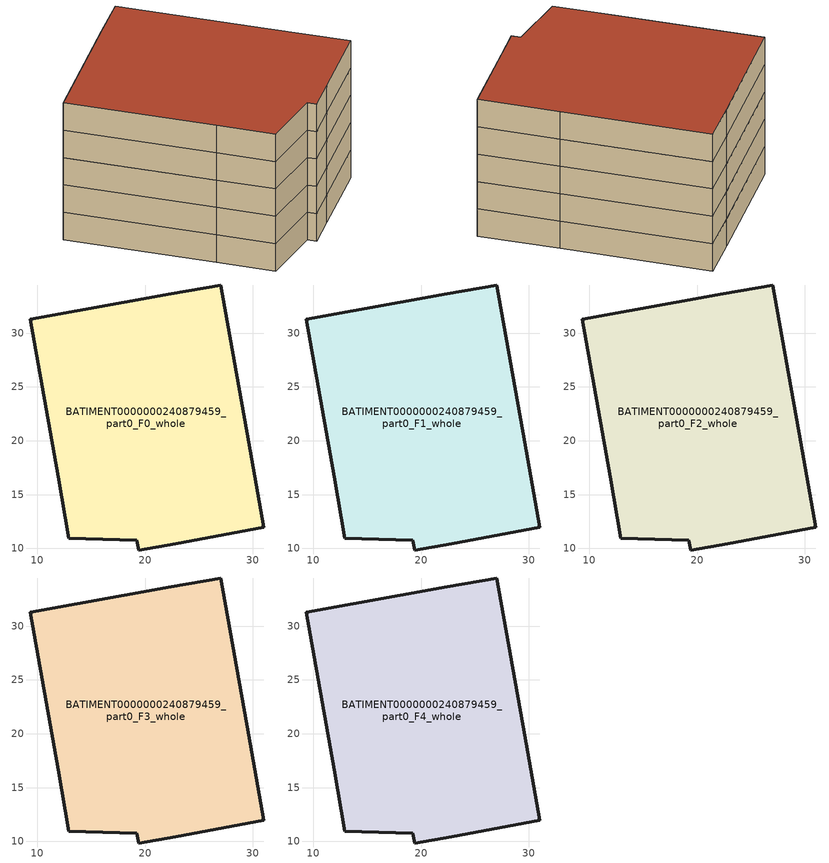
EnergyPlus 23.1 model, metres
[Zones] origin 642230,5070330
BATIMENT0000000240879459_part0_F0_whole
 floor ground (EU_floor_Construction): 27.04,34.47 29.63,19.86 31.03,11.95 22.83,10.45 19.42,9.86 19.22,10.76 12.92,10.96 11.92,16.66 9.32,31.27 22.43,33.67 z0
 wall outside (EU_wall_Construction): 11.92,16.66 12.92,10.96 19.22,10.76 19.42,9.86 22.83,10.45 31.03,11.95 29.63,19.86 27.04,34.47 22.43,33.67 9.32,31.27 11.92,16.66 z0:3
BATIMENT0000000240879459_part0_F1_whole
 floor to BATIMENT0000000240879459_part0_F0_whole (EU_floor_Construction): 27.04,34.47 29.63,19.86 31.03,11.95 22.83,10.45 19.42,9.86 19.22,10.76 12.92,10.96 11.92,16.66 9.32,31.27 22.43,33.67 z3
 wall outside (EU_wall_Construction): 11.92,16.66 12.92,10.96 19.22,10.76 19.42,9.86 22.83,10.45 31.03,11.95 29.63,19.86 27.04,34.47 22.43,33.67 9.32,31.27 11.92,16.66 z3:6
BATIMENT0000000240879459_part0_F2_whole
 floor to BATIMENT0000000240879459_part0_F1_whole (EU_floor_Construction): 27.04,34.47 29.63,19.86 31.03,11.95 22.83,10.45 19.42,9.86 19.22,10.76 12.92,10.96 11.92,16.66 9.32,31.27 22.43,33.67 z6
 wall outside (EU_wall_Construction): 11.92,16.66 12.92,10.96 19.22,10.76 19.42,9.86 22.83,10.45 31.03,11.95 29.63,19.86 27.04,34.47 22.43,33.67 9.32,31.27 11.92,16.66 z6:9
BATIMENT0000000240879459_part0_F3_whole
 floor to BATIMENT0000000240879459_part0_F2_whole (EU_floor_Construction): 27.04,34.47 29.63,19.86 31.03,11.95 22.83,10.45 19.42,9.86 19.22,10.76 12.92,10.96 11.92,16.66 9.32,31.27 22.43,33.67 z9
 wall outside (EU_wall_Construction): 11.92,16.66 12.92,10.96 19.22,10.76 19.42,9.86 22.83,10.45 31.03,11.95 29.63,19.86 27.04,34.47 22.43,33.67 9.32,31.27 11.92,16.66 z9:12
BATIMENT0000000240879459_part0_F4_whole
 floor to BATIMENT0000000240879459_part0_F3_whole (EU_floor_Construction): 27.04,34.47 29.63,19.86 31.03,11.95 22.83,10.45 19.42,9.86 19.22,10.76 12.92,10.96 11.92,16.66 9.32,31.27 22.43,33.67 z12
 wall outside (EU_wall_Construction): 11.92,16.66 12.92,10.96 19.22,10.76 19.42,9.86 22.83,10.45 31.03,11.95 29.63,19.86 27.04,34.47 22.43,33.67 9.32,31.27 11.92,16.66 z12:15
 roof outside (EU_roof_Construction): 31.03,11.95 29.63,19.86 27.04,34.47 22.43,33.67 9.32,31.27 11.92,16.66 12.92,10.96 19.22,10.76 19.42,9.86 22.83,10.45 z15
[Building]
EU S2 Campaign: North Axis=0; Terrain=City; Solar Distribution=FullExterior
[Site:Location]
Lyon-Bron: Latitude=45.75; Longitude=5; Time Zone=1; Elevation=198
[SizingPeriod:WeatherFileDays]
AnnualSizingPeriod: Begin Month=1; Begin Day of Month=1; End Month=12; End Day of Month=31; Day of Week for Start Day=Monday; Use Weather File Daylight Saving Period=No; Use Weather File Rain and Snow Indicators=No
[MATERIAL]
EU_InternalMass_Material: Roughness=MediumRough; Thickness=0.1; Conductivity=1; Density=1800; Specific Heat=900; Thermal Absorptance=0.9; Solar Absorptance=0.7; Visible Absorptance=0.7
[MATERIAL:NOMASS] Roughness=MediumRough; Thermal Absorptance=0.9; Solar Absorptance=0.7; Visible Absorptance=0.7
Name | Thermal Resistance
EU_wall_NoMass | 1.97775
EU_roof_NoMass | 1.81626
EU_floor_NoMass | 1.84812
[CONSTRUCTION]
EU_wall_Construction: EU_wall_NoMass
EU_roof_Construction: EU_roof_NoMass
EU_floor_Construction: EU_floor_NoMass
EU_InternalMass_Construction: EU_InternalMass_Material
[ZONE] Type=1; Multiplier=1; Ceiling Height=autocalculate; Volume=1206.93; Floor Area=autocalculate; Part of Total Floor Area=Yes
BATIMENT0000000240879459_part0_F0_whole; BATIMENT0000000240879459_part0_F1_whole; BATIMENT0000000240879459_part0_F2_whole; BATIMENT0000000240879459_part0_F3_whole; BATIMENT0000000240879459_part0_F4_whole
[INTERNALMASS] Construction=EU_InternalMass_Construction; Surface Area=402.309
Name | Zone or ZoneList
BATIMENT0000000240879459_part0_F0_whole_EU_InternalMass | BATIMENT0000000240879459_part0_F0_whole
BATIMENT0000000240879459_part0_F1_whole_EU_InternalMass | BATIMENT0000000240879459_part0_F1_whole
BATIMENT0000000240879459_part0_F2_whole_EU_InternalMass | BATIMENT0000000240879459_part0_F2_whole
BATIMENT0000000240879459_part0_F3_whole_EU_InternalMass | BATIMENT0000000240879459_part0_F3_whole
BATIMENT0000000240879459_part0_F4_whole_EU_InternalMass | BATIMENT0000000240879459_part0_F4_whole
[OTHEREQUIPMENT] Fuel Type=Electricity; Design Level Calculation Method=Watts/Area; Power per Zone Floor Area=1; Fraction Latent=0; Fraction Radiant=0; Fraction Lost=0; Carbon Dioxide Generation Rate=0; EndUse Subcategory=EU_Step8_InternalGains
Name | Zone or ZoneList or Space or SpaceList | Schedule
EU_Step8_InternalGain_BATIMENT0000000240879459_part0_F0_whole_f000 | BATIMENT0000000240879459_part0_F0_whole | EU_Step8_GainSchedule_BATIMENT0000000240879459_part0_F0_whole_f000
EU_Step8_InternalGain_BATIMENT0000000240879459_part0_F1_whole_f000 | BATIMENT0000000240879459_part0_F1_whole | EU_Step8_GainSchedule_BATIMENT0000000240879459_part0_F1_whole_f000
EU_Step8_InternalGain_BATIMENT0000000240879459_part0_F2_whole_f000 | BATIMENT0000000240879459_part0_F2_whole | EU_Step8_GainSchedule_BATIMENT0000000240879459_part0_F2_whole_f000
EU_Step8_InternalGain_BATIMENT0000000240879459_part0_F3_whole_f000 | BATIMENT0000000240879459_part0_F3_whole | EU_Step8_GainSchedule_BATIMENT0000000240879459_part0_F3_whole_f000
EU_Step8_InternalGain_BATIMENT0000000240879459_part0_F4_whole_f000 | BATIMENT0000000240879459_part0_F4_whole | EU_Step8_GainSchedule_BATIMENT0000000240879459_part0_F4_whole_f000
[ZONEVENTILATION:DESIGNFLOWRATE] Schedule=EU_AlwaysOn; Design Flow Rate Calculation Method=AirChanges/Hour; Air Changes per Hour=0.759424; Ventilation Type=Natural; Fan Pressure Rise=0; Fan Total Efficiency=1; Constant Term Coefficient=1; Temperature Term Coefficient=0; Velocity Term Coefficient=0; Velocity Squared Term Coefficient=0; Minimum Indoor Temperature=-100; Maximum Indoor Temperature=100; Delta Temperature=-100; Minimum Outdoor Temperature=-100; Maximum Outdoor Temperature=100; Maximum Wind Speed=40
Name | Zone or ZoneList or Space or SpaceList
EU_ConstantAir_BATIMENT0000000240879459_part0_F0_whole | BATIMENT0000000240879459_part0_F0_whole
EU_ConstantAir_BATIMENT0000000240879459_part0_F1_whole | BATIMENT0000000240879459_part0_F1_whole
EU_ConstantAir_BATIMENT0000000240879459_part0_F2_whole | BATIMENT0000000240879459_part0_F2_whole
EU_ConstantAir_BATIMENT0000000240879459_part0_F3_whole | BATIMENT0000000240879459_part0_F3_whole
EU_ConstantAir_BATIMENT0000000240879459_part0_F4_whole | BATIMENT0000000240879459_part0_F4_whole
[HVACTEMPLATE:THERMOSTAT] Constant Heating Setpoint=20; Constant Cooling Setpoint=50
EU_HeatOnly_BATIMENT0000000240879459_part0_F0_whole; EU_HeatOnly_BATIMENT0000000240879459_part0_F1_whole; EU_HeatOnly_BATIMENT0000000240879459_part0_F2_whole; EU_HeatOnly_BATIMENT0000000240879459_part0_F3_whole; EU_HeatOnly_BATIMENT0000000240879459_part0_F4_whole
[HVACTEMPLATE:ZONE:IDEALLOADSAIRSYSTEM] System Availability Schedule=EU_AlwaysOn; Maximum Heating Supply Air Temperature=50; Minimum Cooling Supply Air Temperature=13; Maximum Heating Supply Air Humidity Ratio=0.0156; Minimum Cooling Supply Air Humidity Ratio=0.0077; Heating Limit=NoLimit; Cooling Limit=NoLimit; Heating Availability Schedule=EU_AlwaysOn; Cooling Availability Schedule=EU_CoolingOff; Dehumidification Control Type=ConstantSensibleHeatRatio; Cooling Sensible Heat Ratio=0.7; Dehumidification Setpoint=60; Humidification Control Type=None; Humidification Setpoint=30; Outdoor Air Method=None; Outdoor Air Flow Rate per Person=0.00944; Outdoor Air Flow Rate per Zone Floor Area=0; Outdoor Air Flow Rate per Zone=0; Demand Controlled Ventilation Type=None; Outdoor Air Economizer Type=NoEconomizer; Heat Recovery Type=None; Sensible Heat Recovery Effectiveness=0.7; Latent Heat Recovery Effectiveness=0.65
Name | Template Thermostat
BATIMENT0000000240879459_part0_F0_whole | EU_HeatOnly_BATIMENT0000000240879459_part0_F0_whole
BATIMENT0000000240879459_part0_F1_whole | EU_HeatOnly_BATIMENT0000000240879459_part0_F1_whole
BATIMENT0000000240879459_part0_F2_whole | EU_HeatOnly_BATIMENT0000000240879459_part0_F2_whole
BATIMENT0000000240879459_part0_F3_whole | EU_HeatOnly_BATIMENT0000000240879459_part0_F3_whole
BATIMENT0000000240879459_part0_F4_whole | EU_HeatOnly_BATIMENT0000000240879459_part0_F4_whole
[SIZING:ZONE] Zone Cooling Design Supply Air Temperature Input Method=SupplyAirTemperature; Zone Cooling Design Supply Air Temperature=13; Zone Heating Design Supply Air Temperature Input Method=SupplyAirTemperature; Zone Heating Design Supply Air Temperature=50; Zone Cooling Design Supply Air Humidity Ratio=0.008; Zone Heating Design Supply Air Humidity Ratio=0.008; Cooling Design Air Flow Method=DesignDay; Cooling Design Air Flow Rate=0; Cooling Minimum Air Flow per Zone Floor Area=0.000762; Cooling Minimum Air Flow=0; Cooling Minimum Air Flow Fraction=0.2; Heating Design Air Flow Method=DesignDay; Heating Design Air Flow Rate=0; Heating Maximum Air Flow per Zone Floor Area=0.002032; Heating Maximum Air Flow=0.141576; Heating Maximum Air Flow Fraction=0.3; Account for Dedicated Outdoor Air System=No; Dedicated Outdoor Air System Control Strategy=NeutralSupplyAir; Dedicated Outdoor Air Low Setpoint Temperature for Design=autosize; Dedicated Outdoor Air High Setpoint Temperature for Design=autosize; Zone Load Sizing Method=Sensible Load Only No Latent Load; Zone Latent Cooling Design Supply Air Humidity Ratio Input Method=HumidityRatioDifference; Zone Cooling Design Supply Air Humidity Ratio Difference=0.005; Zone Latent Heating Design Supply Air Humidity Ratio Input Method=HumidityRatioDifference; Zone Humidification Design Supply Air Humidity Ratio Difference=0.005
BATIMENT0000000240879459_part0_F0_whole; BATIMENT0000000240879459_part0_F1_whole; BATIMENT0000000240879459_part0_F2_whole; BATIMENT0000000240879459_part0_F3_whole; BATIMENT0000000240879459_part0_F4_whole
[SCHEDULE:CONSTANT]
Name | Hourly Value
EU_AlwaysOn | 1
EU_CoolingOff | 0
[SCHEDULE:FILE] Column Number=1; Rows to Skip at Top=0; Number of Hours of Data=8760; Column Separator=Comma; Interpolate to Timestep=No; Minutes per Item=60; Adjust Schedule for Daylight Savings=Yes
Name | File
EU_Step8_GainSchedule_BATIMENT0000000240879459_part0_F0_whole_f000 | C:\Users\o_iseri\Desktop\OpenUBEM\openubem\outputs\eu_evidence\EU-04\s3\s3_campaign\FR-LYO-HAUTCOEURPENTES\BATIMENT0000000240879459_part0\BATIMENT0000000240879459_part0_F0_whole_f000_gain.csv
EU_Step8_GainSchedule_BATIMENT0000000240879459_part0_F1_whole_f000 | C:\Users\o_iseri\Desktop\OpenUBEM\openubem\outputs\eu_evidence\EU-04\s3\s3_campaign\FR-LYO-HAUTCOEURPENTES\BATIMENT0000000240879459_part0\BATIMENT0000000240879459_part0_F1_whole_f000_gain.csv
EU_Step8_GainSchedule_BATIMENT0000000240879459_part0_F2_whole_f000 | C:\Users\o_iseri\Desktop\OpenUBEM\openubem\outputs\eu_evidence\EU-04\s3\s3_campaign\FR-LYO-HAUTCOEURPENTES\BATIMENT0000000240879459_part0\BATIMENT0000000240879459_part0_F2_whole_f000_gain.csv
EU_Step8_GainSchedule_BATIMENT0000000240879459_part0_F3_whole_f000 | C:\Users\o_iseri\Desktop\OpenUBEM\openubem\outputs\eu_evidence\EU-04\s3\s3_campaign\FR-LYO-HAUTCOEURPENTES\BATIMENT0000000240879459_part0\BATIMENT0000000240879459_part0_F3_whole_f000_gain.csv
EU_Step8_GainSchedule_BATIMENT0000000240879459_part0_F4_whole_f000 | C:\Users\o_iseri\Desktop\OpenUBEM\openubem\outputs\eu_evidence\EU-04\s3\s3_campaign\FR-LYO-HAUTCOEURPENTES\BATIMENT0000000240879459_part0\BATIMENT0000000240879459_part0_F4_whole_f000_gain.csv
